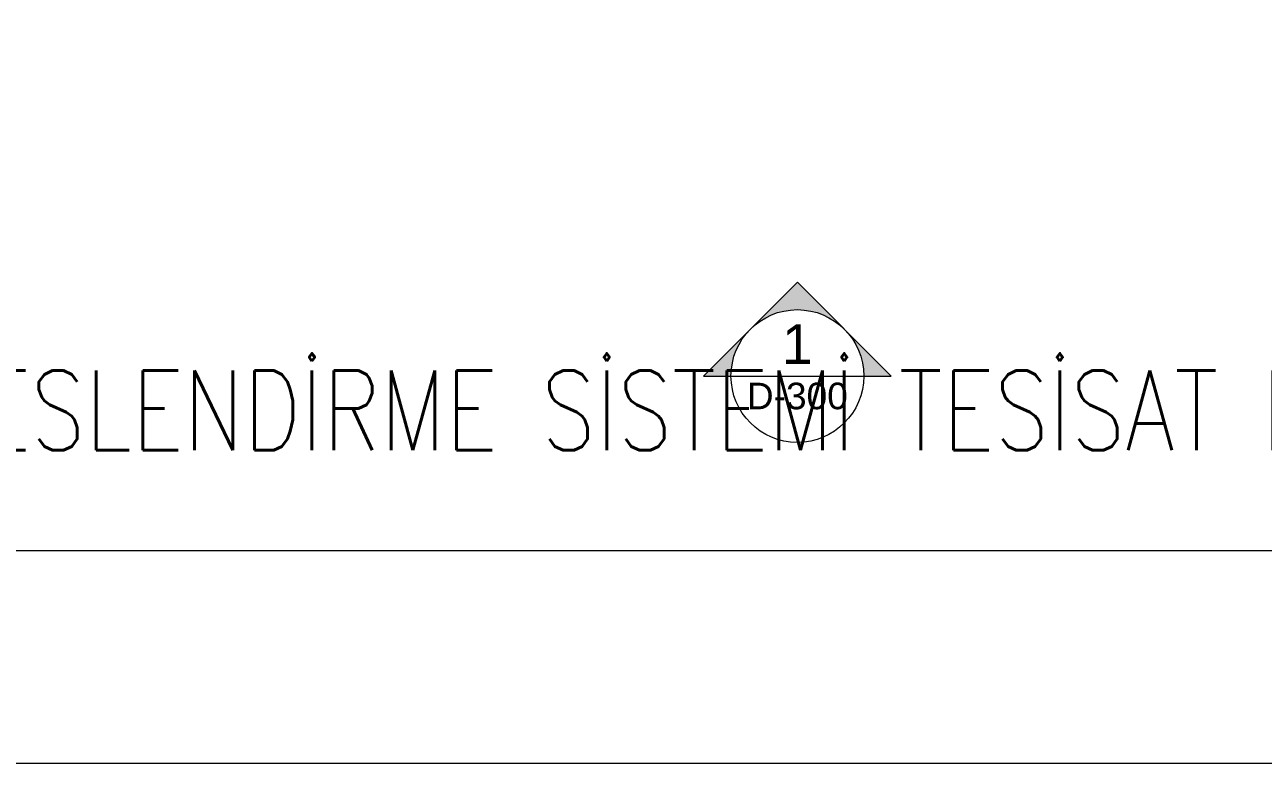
# Model space of a CAD drawing. Extents: x -1299 to 23780, y -3010 to 8106.
# Drawn here: x 14575.4 to 15042, y 0 to 278.1 of the extents above; entities that cross this region are included whole.
import ezdxf
from ezdxf.enums import TextEntityAlignment as Align

# ---------------------------------------------------------------- set-up
doc = ezdxf.new("R2010")
doc.units = 0
doc.header["$LTSCALE"] = 25
doc.header["$MEASUREMENT"] = 0
doc.layers.get('0').update_dxf_attribs({"color": 9, "lineweight": 9})
for name, color, linetype, lineweight in [('21', 9, 'Continuous', 9), ('40A', 9, 'Continuous', 9), ('E-YAZI', 7, 'Continuous', 30)]:
    doc.layers.add(name, color=color, linetype=linetype, lineweight=lineweight)
doc.styles.add('Arial', font='arial.ttf', dxfattribs={"height": 2.5})
doc.styles.add('E-YAZI', font='txttw.shx')

# ---------------------------------------------------------------- blocks, each defined once
blk = doc.blocks.new('0_exteriorelevation1')
h = blk.add_hatch(color=256)
h.dxf.hatch_style = 1
h.paths.add_polyline_path([(0, 7.071), (-3.536, 3.536, -0.414214), (3.536, 3.536)])
h = blk.add_hatch(color=256)
edge = h.paths.add_edge_path()
edge.add_arc((0, 0), 5, 135, 180)
edge.add_line((-5, 0), (-7.071, 0))
edge.add_line((-7.071, 0), (-3.536, 3.536))
edge = h.paths.add_edge_path()
edge.add_line((5, 0), (7.071, 0))
edge.add_line((7.071, 0), (3.536, 3.536))
edge.add_arc((0, 0), 5, 0, 45, ccw=False)
blk.add_lwpolyline([(7.071, 0), (0, 7.071), (-7.071, 0), (7.071, 0)])
blk.add_lwpolyline([(7.071, 0), (0, 7.071), (-7.071, 0), (7.071, 0)])
blk.add_circle((0, 0), 5)
at = {"style": 'Arial'}
blk.add_attdef('KESITADI', text='', height=3, dxfattribs=at).set_placement((0, 0), align=Align.BOTTOM_CENTER)
blk.add_attdef('PAFTAADI', text='', height=2, dxfattribs=at).set_placement((0, -0.5), align=Align.TOP_CENTER)

msp = doc.modelspace()

# ---------------------------------------------------------------- linework, layer by layer
at = {"layer": '40A'}
for points in [[(17835, 4205), (11890, 4205), (11890, 0), (17835, 0)], [(17295.06, 80), (11970, 80), (11970, 4125), (17295.06, 4125)]]:
    msp.add_lwpolyline(points, close=True, dxfattribs=at)

# ---------------------------------------------------------------- block references
at = {"layer": '21', "xscale": 5, "yscale": 5, "zscale": 5}
msp.add_blockref('0_exteriorelevation1', (14866.48, 145.8), dxfattribs=at).add_auto_attribs({'KESITADI': '1', 'PAFTAADI': 'D-300'})

# ---------------------------------------------------------------- texts
at = {"layer": 'E-YAZI', "color": 4, "style": 'E-YAZI', "width": 0.8}
msp.add_text('2. KAT SESLENDİRME SİSTEMİ TESİSAT PLANI 1/50', height=30, dxfattribs=at).set_placement((14417.18, 117.87))

doc.saveas('drawing.dxf')
